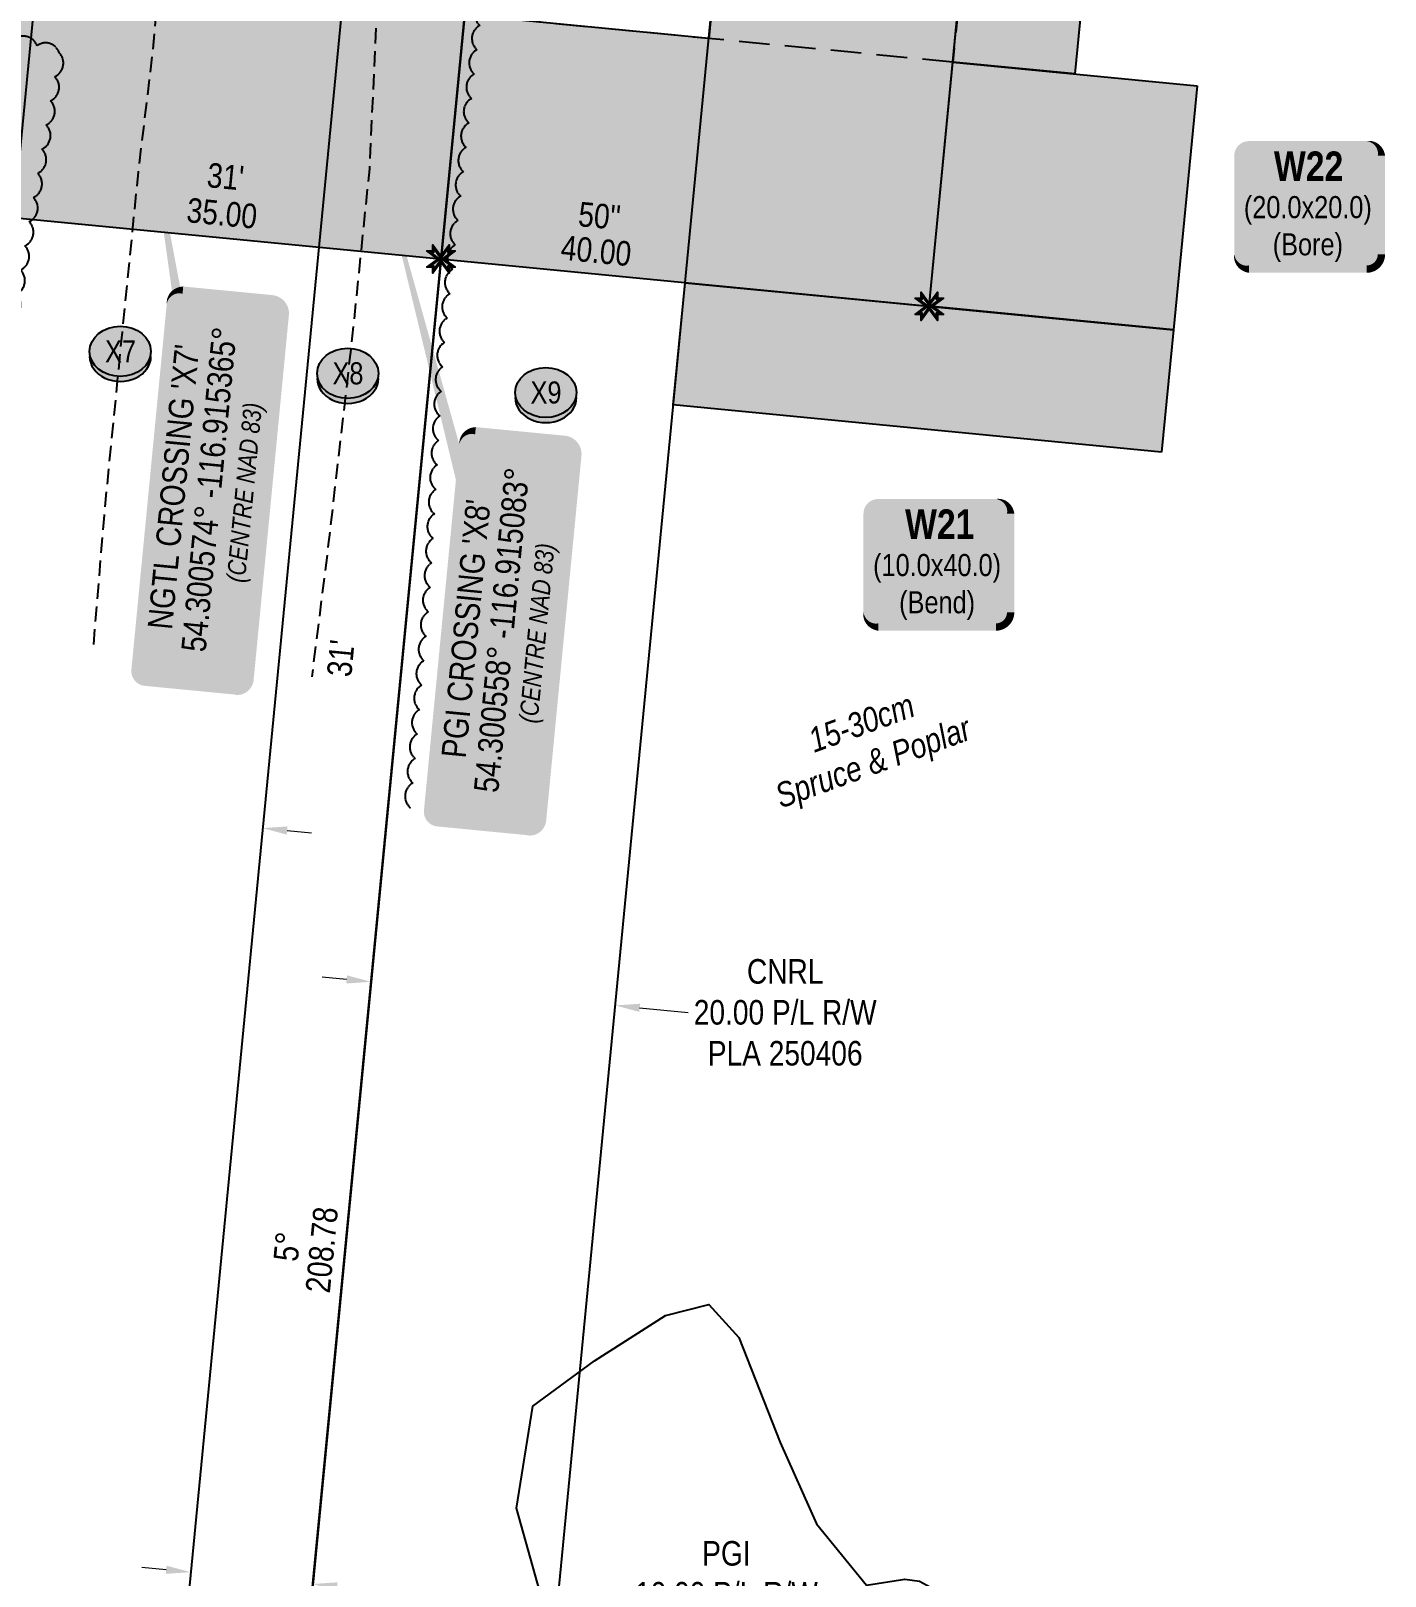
# Model space of a CAD drawing. Extents: x 499040 to 506121, y 6015569 to 6019091.
# Drawn here: x 500406 to 500958, y 6016666 to 6017295 of the extents above; entities that cross this region are included whole.
import ezdxf
from ezdxf.enums import TextEntityAlignment as Align

# ---------------------------------------------------------------- set-up
doc = ezdxf.new("R2010")
doc.units = 0
doc.header["$LTSCALE"] = 5
doc.header["$PDMODE"] = 35
doc.header["$PDSIZE"] = 0.5
for name, pattern in [('0', [1, 1, 0]), ('foc-ACCESSROAD', [3.75, 2.5, -1.25]), ('UG_PIPE', [1.875, 1.25, -0.625])]:
    doc.linetypes.add(name, pattern=pattern)
doc.layers.get('Defpoints').update_dxf_attribs({"color": 9})
for name, color, linetype in [('AS-PIPE-UG', 44, 'UG_PIPE'), ('C-RW', 13, 'Continuous'), ('C-WS', 13, 'foc-ACCESSROAD'), ('F-RW', 190, 'Continuous'), ('L-BD', 7, 'Continuous'), ('L-BD1', 253, 'Continuous'), ('L-MON', 1, 'Continuous'), ('P-CROSSINGS', 250, 'Continuous'), ('P-PROPOSED', 10, 'Continuous'), ('P-PROPOSED-H', 21, 'Continuous'), ('P-STATION', 7, 'Continuous'), ('P-TEMP-BLOCKS', 250, 'Continuous'), ('P-TEMP-BLUE', 146, 'Continuous'), ('T-BUSH', 110, '0'), ('T-BUSH-T', 110, 'Continuous'), ('WETLAND', 143, 'Continuous')]:
    doc.layers.add(name, color=color, linetype=linetype)
doc.layers.add('C-RW-T', color=13, linetype='Continuous', lineweight=9)
doc.layers.add('F-RW-T', color=190, linetype='Continuous', lineweight=9)
doc.layers.add('P-TEMP-BLUE-H', color=7, linetype='Continuous', true_color=0x99e6ff)
doc.styles.add('80', font='ARIALN.TTF', dxfattribs={"height": 10})
doc.styles.add('80CG', font='ARIALN.TTF', dxfattribs={"height": 10})
doc.styles.add('80L', font='ARIALN.TTF', dxfattribs={"height": 10})
doc.styles.add('BOLD', font='ARIALNB.TTF')
doc.styles.add('Crossing', font='ARIALN.TTF', dxfattribs={"height": 10})
doc.dimstyles.new('Compass 5 000', dxfattribs={"dimscale": 5, "dimtxt": 9, "dimasz": 2, "dimexe": 0.2, "dimexo": 0.0625, "dimgap": 0.5, "dimtad": 0, "dimtih": 1, "dimtoh": 1, "dimzin": 0, "dimdsep": 46, "dimtxsty": '80CG', "dimcen": 0.1, "dimse1": 1, "dimse2": 1, "dimclrd": 256, "dimclrt": 256, "dimaunit": 1, "dimadec": 4, "dimazin": 0, "dimtfac": 0.06, "dimtofl": 0, "dimtmove": 0, "dimatfit": 1, "dimfxl": 0.2, "dimtolj": 1, "dimtzin": 0, "dimlwd": -1, "dimarcsym": 0})

# ---------------------------------------------------------------- blocks, each defined once
blk = doc.blocks.new('TEMP')
h = blk.add_hatch(color=255)
h.dxf.hatch_style = 1
h.paths.add_polyline_path([(0, 0.25), (-0.67, 1.15), (-0.67, 0.67), (-1.15, 0.67), (-0.25, 0), (-1.15, -0.67), (-0.67, -0.67), (-0.67, -1.15), (0, -0.25), (0.67, -1.15), (0.67, -0.67), (1.15, -0.67), (0.25, 0), (1.15, 0.67), (0.67, 0.67), (0.67, 1.15)])
h.paths.add_polyline_path([(0.57, 0.85), (0.57, 0.57), (0.85, 0.57), (0.08, 0), (0.85, -0.57), (0.57, -0.57), (0.57, -0.85), (0, -0.08), (-0.57, -0.85), (-0.57, -0.57), (-0.85, -0.57), (-0.08, 0), (-0.85, 0.57), (-0.57, 0.57), (-0.57, 0.85), (0, 0.08)], flags=16)
h = blk.add_hatch(color=1)
h.dxf.hatch_style = 1
h.paths.add_polyline_path([(0, 0.08), (-0.57, 0.85), (-0.57, 0.57), (-0.85, 0.57), (-0.08, 0), (-0.85, -0.57), (-0.57, -0.57), (-0.57, -0.85), (0, -0.08), (0.57, -0.85), (0.57, -0.57), (0.85, -0.57), (0.08, 0), (0.85, 0.57), (0.57, 0.57), (0.57, 0.85)])
at = {"color": 1}
for p, q in [((-0.08, 0), (0.08, 0)), ((0, 0.08), (0, -0.08))]:
    blk.add_line(p, q, dxfattribs=at)
at = {"color": 255, "flags": 128}
blk.add_lwpolyline([(-0.25, 0), (-1.15, 0.67), (-0.67, 0.67), (-0.67, 1.15), (0, 0.25), (0.67, 1.15), (0.67, 0.67), (1.15, 0.67), (0.25, 0), (1.15, -0.67), (0.67, -0.67), (0.67, -1.15), (0, -0.25), (-0.67, -1.15), (-0.67, -0.67), (-1.15, -0.67)], close=True, dxfattribs=at)
at = {"color": 1, "flags": 128}
blk.add_lwpolyline([(-0.08, 0), (-0.85, 0.57), (-0.57, 0.57), (-0.57, 0.85), (0, 0.08), (0.57, 0.85), (0.57, 0.57), (0.85, 0.57), (0.08, 0), (0.85, -0.57), (0.57, -0.57), (0.57, -0.85), (0, -0.08), (-0.57, -0.85), (-0.57, -0.57), (-0.85, -0.57)], close=True, dxfattribs=at)
blk = doc.blocks.new('*U414')
at = {"true_color": 0x99e6ff}
h = blk.add_hatch(color=141, dxfattribs=at)
edge = h.paths.add_edge_path()
edge.add_line((-24, -33.68), (24, -33.68))
edge.add_arc((24, -27.68), 6, 270, 360)
edge.add_line((30, -27.68), (30, 12.5))
edge.add_arc((24, 12.5), 6, 0, 90)
edge.add_line((24, 18.5), (-24, 18.5))
edge.add_arc((-24, 12.5), 6, 90, 180)
edge.add_line((-30, 12.5), (-30, -27.68))
edge.add_arc((-24, -27.68), 6, 180, 270)
at = {"color": 250, "flags": 128}
blk.add_lwpolyline([(-24, -33.68, 3, 3, 0), (24, -33.68, 3, 3, 0.414214), (30, -27.68, 3, 3, 0), (30, 12.5, 3, 0, 0.414214), (24, 18.5, 0, 0, 0), (-24, 18.5, 0, 0, 0.414214), (-30, 12.5, 0, 0, 0), (-30, -27.68, 0, 3, 0.414214)], format="xyseb", close=True, dxfattribs=at)
at = {"flags": 128}
blk.add_lwpolyline([(11.35, -4.51, 0, 7.5, 0), (0, 0, 0, 0, 0)], format="xyseb", dxfattribs=at)
at = {"color": 250}
for tag, p, height, style in [('TEMP_AREA_W1_001', (-9.21, 2.24), 12, 'BOLD'), ('ENTER_TEXT_001', (-30.66, -12.93), 9, '80')]:
    blk.add_attdef(tag, p, '', height=height, dxfattribs=dict(at, style=style))
blk = doc.blocks.new('*U415')
at = {"true_color": 0x99e6ff}
h = blk.add_hatch(color=141, dxfattribs=at)
edge = h.paths.add_edge_path()
edge.add_line((-24, -33.68), (24, -33.68))
edge.add_arc((24, -27.68), 6, 270, 360)
edge.add_line((30, -27.68), (30, 12.5))
edge.add_arc((24, 12.5), 6, 0, 90)
edge.add_line((24, 18.5), (-24, 18.5))
edge.add_arc((-24, 12.5), 6, 90, 180)
edge.add_line((-30, 12.5), (-30, -27.68))
edge.add_arc((-24, -27.68), 6, 180, 270)
at = {"color": 250, "flags": 128}
blk.add_lwpolyline([(-24, -33.68, 3, 3, 0), (24, -33.68, 3, 3, 0.414214), (30, -27.68, 3, 3, 0), (30, 12.5, 3, 0, 0.414214), (24, 18.5, 0, 0, 0), (-24, 18.5, 0, 0, 0.414214), (-30, 12.5, 0, 0, 0), (-30, -27.68, 0, 3, 0.414214)], format="xyseb", close=True, dxfattribs=at)
at = {"flags": 128}
blk.add_lwpolyline([(12.6, -10.35, 0, 7.5, 0), (0, 0, 0, 0, 0)], format="xyseb", dxfattribs=at)
at = {"color": 250}
for tag, p, height, style in [('TEMP_AREA_W1_001', (-9.21, 2.24), 12, 'BOLD'), ('ENTER_TEXT_001', (-30.66, -12.93), 9, '80')]:
    blk.add_attdef(tag, p, '', height=height, dxfattribs=dict(at, style=style))
blk = doc.blocks.new('*D426')
at = {"layer": 'C-RW-T', "transparency": 16777216}
for p, q in [((500534.95, 6016908.77), (500525, 6016909.73)), ((500654.34, 6016897.22), (500674.1, 6016895.31))]:
    blk.add_line(p, q, dxfattribs=at)
for points in [[(500535.11, 6016910.43), (500534.79, 6016907.11), (500544.9, 6016907.81)], [(500654.5, 6016898.88), (500654.18, 6016895.56), (500644.39, 6016898.18)]]:
    blk.add_solid(points, dxfattribs=at)
at = {"layer": 'Defpoints', "color": 0, "transparency": 16777216}
for p in [(500644.39, 6016898.18), (500543.21, 6016890.24), (500642.69, 6016880.62)]:
    blk.add_point(p, dxfattribs=at)
at = {"layer": 'C-RW-T', "transparency": 16777216, "insert": (500713.64, 6016895.31), "char_height": 10, "attachment_point": 5, "style": '80CG'}
blk.add_mtext('\\A1;CNRL\\P20.00 P/L R/W\\PPLA 250406', dxfattribs=at)
blk = doc.blocks.new('*D427')
at = {"layer": 'Defpoints', "color": 0, "transparency": 16777216}
for p in [(500567.53, 6017657.22), (500617.27, 6017652.39), (500521.14, 6016662.53)]:
    blk.add_point(p, dxfattribs=at)
at = {"layer": 'F-RW-T', "transparency": 16777216}
for p, q in [((500461.44, 6016668.32), (500451.49, 6016669.29)), ((500531.09, 6016661.56), (500650.61, 6016649.95))]:
    blk.add_line(p, q, dxfattribs=at)
for points in [[(500461.61, 6016669.98), (500461.28, 6016666.67), (500471.4, 6016667.36)], [(500531.25, 6016663.22), (500530.93, 6016659.9), (500521.14, 6016662.53)]]:
    blk.add_solid(points, dxfattribs=at)
at = {"layer": 'F-RW-T', "transparency": 16777216, "insert": (500689.69, 6016649.95), "char_height": 10, "attachment_point": 5, "style": '80CG'}
blk.add_mtext('\\A1;PGI\\P10.00 P/L R/W\\PPlan 932 3512\\PPLA 930499', dxfattribs=at)
blk = doc.blocks.new('*D428')
at = {"layer": 'Defpoints', "color": 0, "transparency": 16777216}
for p in [(500433.49, 6017570.27), (500557.84, 6017558.19), (500376.4, 6016982.47)]:
    blk.add_point(p, dxfattribs=at)
at = {"layer": 'F-RW-T', "transparency": 16777216}
for p, q in [((500366.45, 6016983.44), (500348.47, 6016985.19)), ((500510.71, 6016969.43), (500520.66, 6016968.46))]:
    blk.add_line(p, q, dxfattribs=at)
for points in [[(500366.61, 6016985.1), (500366.29, 6016981.78), (500376.4, 6016982.47)], [(500510.87, 6016971.09), (500510.54, 6016967.77), (500500.75, 6016970.4)]]:
    blk.add_solid(points, dxfattribs=at)
at = {"layer": 'F-RW-T', "transparency": 16777216, "insert": (500308.94, 6016985.19), "char_height": 10, "attachment_point": 5, "style": '80CG'}
blk.add_mtext('\\A1;NGTL\\P25.00 P/L R/W\\PPlan 802 1813\\PDPL 790747', dxfattribs=at)
blk = doc.blocks.new('xing2')
h = blk.add_hatch(color=50)
h.dxf.hatch_style = 1
edge = h.paths.add_edge_path()
edge.add_ellipse((0, 0), major_axis=(-12.5, 0), ratio=0.816297, start_angle=0, end_angle=360)
h = blk.add_hatch(color=250)
h.dxf.hatch_style = 1
edge = h.paths.add_edge_path()
edge.add_ellipse((0, -2.05), major_axis=(-12.5, 0), ratio=0.816297, start_angle=0, end_angle=180)
edge.add_line((12.5, -2.05), (12.5, 0))
edge.add_ellipse((0, 0), major_axis=(-12.5, 0), ratio=0.816297, start_angle=0, end_angle=180, ccw=False)
edge.add_line((-12.5, 0), (-12.5, -2.05))
at = {"color": 250}
blk.add_ellipse((0, 0), major_axis=(-12.5, 0), ratio=0.816297, dxfattribs=at)
blk.add_ellipse((0, -2.05), major_axis=(-12.5, 0), ratio=0.816297, start_param=0, end_param=3.141593, dxfattribs=at)
at = {"color": 250, "style": 'Crossing'}
blk.add_attdef('CROSSING', text='', height=9, dxfattribs=at).set_placement((0.09, 0.02), align=Align.MIDDLE_CENTER)
at = {"color": 250, "style": 'Crossing', "flags": 1}
for tag, p in [('OWNER', (0.09, -12.49)), ('DESCRIPTION', (0.09, -25.77)), ('LOCATION', (0.09, -39.3)), ('DWG_REF', (0.09, -52.84))]:
    blk.add_attdef(tag, text='', height=9, dxfattribs=at).set_placement(p, align=Align.MIDDLE_CENTER)
blk = doc.blocks.new('*U551')
h = blk.add_hatch(color=255)
edge = h.paths.add_edge_path()
edge.add_line((-76, -24), (74, -24))
edge.add_arc((74, -18), 6, 270, 360)
edge.add_line((80, -18), (80, 18.5))
edge.add_arc((74, 18.5), 6, 0, 90)
edge.add_line((74, 24.5), (-76, 24.5))
edge.add_arc((-76, 18.5), 6, 90, 180)
edge.add_line((-82, 18.5), (-82, -18))
edge.add_arc((-76, -18), 6, 180, 270)
at = {"color": 14, "flags": 128}
blk.add_lwpolyline([(152.74, 40.55, 0, 7.5, 0), (0, 0, 0, 0, 0)], format="xyseb", dxfattribs=at)
blk.add_lwpolyline([(-76, -24, 3, 3, 0), (74, -24, 3, 3, 0.414214), (80, -18, 3, 3, 0), (80, 18.5, 3, 0, 0.414214), (74, 24.5, 0, 0, 0), (-76, 24.5, 0, 0, 0.414214), (-82, 18.5, 0, 0, 0), (-82, -18, 0, 3, 0.414214)], format="xyseb", close=True, dxfattribs=at)
at = {"color": 14, "insert": (-36.83, -10.64), "char_height": 7.5, "attachment_point": 1, "style": '80L'}
blk.add_mtext_dynamic_manual_height_columns('\\pi0.40073;{\\fArial Narrow|b0|i1|c0|p34;(CENTRE NAD 83)}', width=73.0747, gutter_width=45, heights=[0], dxfattribs=at)
at = {"color": 14, "style": '80'}
for p in [(-37.03, 9.6), (-64.06, -4.13)]:
    blk.add_attdef('ENTER_TEXT_001', p, '', height=10, dxfattribs=at)
blk = doc.blocks.new('*U550')
h = blk.add_hatch(color=255)
edge = h.paths.add_edge_path()
edge.add_line((-76, -24), (74, -24))
edge.add_arc((74, -18), 6, 270, 360)
edge.add_line((80, -18), (80, 18.5))
edge.add_arc((74, 18.5), 6, 0, 90)
edge.add_line((74, 24.5), (-76, 24.5))
edge.add_arc((-76, 18.5), 6, 90, 180)
edge.add_line((-82, 18.5), (-82, -18))
edge.add_arc((-76, -18), 6, 180, 270)
at = {"color": 14, "flags": 128}
blk.add_lwpolyline([(198.3, 72.63, 0, 7.5, 0), (0, 0, 0, 0, 0)], format="xyseb", dxfattribs=at)
blk.add_lwpolyline([(-76, -24, 3, 3, 0), (74, -24, 3, 3, 0.414214), (80, -18, 3, 3, 0), (80, 18.5, 3, 0, 0.414214), (74, 24.5, 0, 0, 0), (-76, 24.5, 0, 0, 0.414214), (-82, 18.5, 0, 0, 0), (-82, -18, 0, 3, 0.414214)], format="xyseb", close=True, dxfattribs=at)
at = {"color": 14, "insert": (-36.83, -10.64), "char_height": 7.5, "attachment_point": 1, "style": '80L'}
blk.add_mtext_dynamic_manual_height_columns('\\pi0.40073;{\\fArial Narrow|b0|i1|c0|p34;(CENTRE NAD 83)}', width=73.0747, gutter_width=45, heights=[0], dxfattribs=at)
at = {"color": 14, "style": '80'}
for p in [(-37.03, 9.6), (-64.06, -4.13)]:
    blk.add_attdef('ENTER_TEXT_001', p, '', height=10, dxfattribs=at)

msp = doc.modelspace()

# ---------------------------------------------------------------- hatches: boundary and pattern name
at = {"layer": 'P-PROPOSED-H'}
h = msp.add_hatch(color=256, dxfattribs=at)
h.dxf.hatch_style = 1
h.paths.add_polyline_path([(499138.488, 6017531.873), (499060.086, 6017469.886), (499646.024, 6016728.473), (500280.952, 6017230.469), (500772.342, 6017182.938), (500796.399, 6017431.643), (500696.917, 6017441.266), (500682.483, 6017292.043), (500250.526, 6017333.824), (499662.455, 6016868.875)])
at = {"layer": 'P-TEMP-BLUE-H'}
h = msp.add_hatch(color=256, dxfattribs=at)
h.dxf.hatch_style = 1
h.paths.add_polyline_path([(500846.14, 6017426.832), (500831.706, 6017277.609), (500781.965, 6017282.42), (500796.399, 6017431.643)])
h = msp.add_hatch(color=256, dxfattribs=at)
h.dxf.hatch_style = 1
h.paths.add_polyline_path([(500881.447, 6017272.798), (500871.824, 6017173.316), (500772.342, 6017182.938), (500781.965, 6017282.42)])
h = msp.add_hatch(color=256, dxfattribs=at)
h.dxf.hatch_style = 1
h.paths.add_polyline_path([(500867.013, 6017123.575), (500668.049, 6017142.82), (500672.86, 6017192.561), (500871.824, 6017173.316)])

# ---------------------------------------------------------------- linework, layer by layer
at = {"layer": 'AS-PIPE-UG', "flags": 128}
for points in [[(500431.891, 6017045.149), (500436.241, 6017097.924), (500443.601, 6017172.469), (500450.161, 6017237.699), (500455.931, 6017286.089), (500462.281, 6017356.869), (500474.166, 6017465.729), (500482.591, 6017563.484), (500490.561, 6017652.134), (500494.161, 6017687.427)], [(500579.757, 6017679.114), (500577.721, 6017657.799), (500572.836, 6017597.144), (500569.321, 6017562.544), (500559.746, 6017457.844), (500556.986, 6017416.179), (500548.231, 6017326.144), (500544.231, 6017238.984), (500537.246, 6017170.874), (500527.496, 6017085.864), (500520.741, 6017031.994)]]:
    msp.add_lwpolyline(points, dxfattribs=at)
at = {"layer": 'C-RW', "flags": 128}
for points in [[(500710.264, 6016030.905), (500592.013, 6016227.437), (500501.81, 6016462.275), (500598.126, 6017458.039), (500619.225, 6017675.281)], [(500795.904, 6016082.433), (500682.171, 6016271.456), (500603.561, 6016476.112), (500697.608, 6017448.417), (500718.703, 6017665.619)]]:
    msp.add_lwpolyline(points, dxfattribs=at)
at = {"layer": 'C-WS', "flags": 128}
msp.add_lwpolyline([(500781.961, 6017282.377), (500582.998, 6017301.639), (500597.445, 6017450.861), (500796.408, 6017431.598)], close=True, dxfattribs=at)
at = {"layer": 'F-RW'}
for points in [[(500283.235, 6016019.239), (500424.033, 6017474.879), (500445.138, 6017692.188)], [(500569.486, 6017680.111), (500548.385, 6017462.85), (500407.587, 6016007.21)], [(500619.225, 6017675.281), (500598.126, 6017458.039), (500457.328, 6016002.399)]]:
    msp.add_lwpolyline(points, dxfattribs=at)
at = {"layer": 'P-PROPOSED', "flags": 128}
msp.add_lwpolyline([(499060.086, 6017469.886), (499646.024, 6016728.473), (500280.952, 6017230.469), (500772.342, 6017182.938), (500796.399, 6017431.643), (500696.917, 6017441.266), (500682.483, 6017292.043), (500250.526, 6017333.824), (499662.455, 6016868.875), (499138.488, 6017531.873)], dxfattribs=at)
at = {"layer": 'P-TEMP-BLUE'}
for points in [[(500846.14, 6017426.832), (500831.706, 6017277.609), (500781.965, 6017282.42), (500796.399, 6017431.643)], [(500881.447, 6017272.798), (500871.824, 6017173.316), (500772.342, 6017182.938), (500781.965, 6017282.42)], [(500867.013, 6017123.575), (500668.049, 6017142.82), (500672.86, 6017192.561), (500871.824, 6017173.316)]]:
    msp.add_lwpolyline(points, close=True, dxfattribs=at)
at = {"layer": 'T-BUSH', "flags": 128}
for points in [[(500616.672, 6017675.78, 0.5205671), (500616.541, 6017665.787, 0.5205671), (500616.41, 6017655.793, 0.5205671), (500616.279, 6017645.799, 0.5205671), (500616.148, 6017635.805, 0.5205671), (500616.017, 6017625.812, 0.5205671), (500615.543, 6017615.841, 0.5205671), (500614.33, 6017605.92, 0.5205671), (500613.118, 6017595.999, 0.5205671), (500611.906, 6017586.079, 0.5205671), (500610.693, 6017576.158, 0.5205671), (500609.481, 6017566.237, 0.5205671), (500608.301, 6017556.313, 0.5205671), (500607.893, 6017546.327, 0.5205671), (500607.485, 6017536.341, 0.5205671), (500607.077, 6017526.354, 0.5205671), (500606.67, 6017516.368, 0.5205671), (500606.262, 6017506.382, 0.5205671), (500605.854, 6017496.396, 0.5205671), (500605.446, 6017486.409, 0.5205671), (500605.038, 6017476.423, 0.5205671), (500604.63, 6017466.437, 0.5205671), (500604.223, 6017456.45, 0.5205671), (500603.815, 6017446.464, 0.5205671), (500603.407, 6017436.478, 0.5205671), (500602.999, 6017426.491, 0.5205671), (500602.591, 6017416.505, 0.5205671), (500602.148, 6017406.522, 0.5205671), (500600.971, 6017396.597, 0.5205671), (500599.794, 6017386.671, 0.5205671), (500598.618, 6017376.746, 0.5205671), (500597.441, 6017366.821, 0.5205671), (500596.264, 6017356.896, 0.5205671), (500595.087, 6017346.971, 0.5205671), (500593.911, 6017337.046, 0.5205671), (500592.734, 6017327.121, 0.5205671), (500591.557, 6017317.196, 0.5205671), (500590.38, 6017307.271, 0.5205671), (500589.203, 6017297.345, 0.5205671), (500588.027, 6017287.42, 0.5205671), (500586.904, 6017277.489, 0.5205671), (500585.807, 6017267.555, 0.5205671), (500584.71, 6017257.621, 0.5205671), (500583.613, 6017247.686, 0.5205671), (500582.516, 6017237.752, 0.5205671), (500581.418, 6017227.818, 0.5205671), (500580.321, 6017217.884, 0.5205671), (500579.224, 6017207.949, 0.5205671), (500578.127, 6017198.015, 0.5205671), (500577.03, 6017188.081, 0.5205671), (500575.933, 6017178.147, 0.5205671), (500574.836, 6017168.212, 0.5205671), (500574.083, 6017158.25, 0.5205671), (500573.521, 6017148.271, 0.5205671), (500572.959, 6017138.292, 0.5205671), (500572.397, 6017128.313, 0.5205671), (500571.835, 6017118.334, 0.5205671), (500571.273, 6017108.355, 0.5205671), (500570.711, 6017098.377, 0.5205671), (500570.149, 6017088.398, 0.5205671), (500569.587, 6017078.419, 0.5205671), (500569.025, 6017068.44, 0.5205671), (500568.217, 6017058.479, 0.5205671), (500567.317, 6017048.525, 0.5205671), (500566.417, 6017038.571, 0.5205671), (500565.518, 6017028.617, 0.5205671), (500564.618, 6017018.663, 0.5205671), (500563.718, 6017008.709, 0.5205671), (500562.819, 6016998.755, 0.5205671), (500561.919, 6016988.801, 0.5205671), (500560.998, 6016978.604, 0.5205671)], [(500372.622, 6017071.221, 0.5205671), (500374.978, 6017080.934, 0.5205671), (500377.334, 6017090.647, 0.5205671), (500379.69, 6017100.36, 0.5205671), (500382.046, 6017110.073, 0.5205671), (500384.402, 6017119.786, 0.5205671), (500386.758, 6017129.499, 0.5205671), (500389.114, 6017139.212, 0.5205671), (500391.47, 6017148.925, 0.5205671), (500393.825, 6017158.638, 0.5205671), (500396.181, 6017168.351, 0.5205671), (500398.537, 6017178.064, 0.5205671), (500400.38, 6017187.885, 0.5205671), (500402.119, 6017197.727, 0.5205671), (500403.859, 6017207.569, 0.5205671), (500405.599, 6017217.411, 0.5205671), (500407.339, 6017227.253, 0.5205671), (500409.078, 6017237.095, 0.5205671), (500410.818, 6017246.937, 0.5205671), (500412.558, 6017256.779, 0.5205671), (500414.298, 6017266.621, 0.5205671), (500416.037, 6017276.463, 0.5205671), (500417.777, 6017286.305, 0.5205671), (500408.837, 6017289.033, 0.5205671), (500399.19, 6017291.544, 0.5205671), (500390.023, 6017295.526, 0.5205671), (500380.856, 6017299.508, 0.5205671), (500371.689, 6017303.49, 0.5205671), (500362.521, 6017307.472, 0.5205671), (500353.337, 6017311.362, 0.5205671), (500343.351, 6017310.956, 0.5205671), (500333.364, 6017310.551, 0.5205671), (500323.378, 6017310.145, 0.5205671), (500313.399, 6017309.622, 0.5205671), (500303.443, 6017308.746, 0.5205671), (500293.487, 6017307.87, 0.5205671), (500283.531, 6017306.994, 0.5205671), (500273.574, 6017306.118, 0.5205671), (500265.054, 6017301.468, 0.5205671), (500257.033, 6017295.505, 0.5205671), (500249.013, 6017289.542, 0.5205671), (500240.992, 6017283.578, 0.5205671), (500232.971, 6017277.615, 0.5205671), (500224.95, 6017271.652, 0.5205671), (500216.771, 6017266.513, 0.5205671), (500207.11, 6017269.075, 0.5205671), (500197.449, 6017271.637, 0.5205671), (500187.789, 6017274.199, 0.5205671), (500178.809, 6017273.437, 0.5205671), (500170.932, 6017267.285, 0.5205671), (500163.056, 6017261.132, 0.5205671), (500155.179, 6017254.98, 0.5205671), (500147.303, 6017248.827, 0.5205671), (500139.426, 6017242.675, 0.5205671), (500131.55, 6017236.522, 0.5205671), (500123.673, 6017230.37, 0.5205671), (500115.797, 6017224.217, 0.5205671), (500107.92, 6017218.064, 0.5205671), (500100.044, 6017211.912, 0.5205671), (500092.167, 6017205.759, 0.5205671), (500084.291, 6017199.607, 0.5205671), (500076.415, 6017193.454, 0.5205671), (500068.538, 6017187.302, 0.5205671), (500060.714, 6017181.084, 0.5205671), (500052.999, 6017174.73, 0.5205671), (500045.284, 6017168.376, 0.5205671), (500037.57, 6017162.021, 0.5205671), (500029.855, 6017155.667, 0.5205671), (500022.14, 6017149.313, 0.5205671), (500014.426, 6017142.959, 0.5205671), (500006.711, 6017136.604, 0.5205671), (499998.997, 6017130.25, 0.5205671), (499991.282, 6017123.896, 0.5205671), (499983.567, 6017117.541, 0.5205671), (499975.853, 6017111.187, 0.5205671), (499968.366, 6017104.723, 0.5205671), (499968.196, 6017094.73, 0.5205671), (499968.026, 6017084.737, 0.5205671), (499967.855, 6017074.744, 0.5205671), (499967.685, 6017064.75, 0.5205671), (499967.515, 6017054.757, 0.5205671), (499967.345, 6017044.764, 0.5205671), (499967.175, 6017034.771, 0.5205671), (499967.005, 6017024.778, 0.5205671), (499966.835, 6017014.784, 0.5205671), (499966.665, 6017004.791, 0.5205671), (499966.495, 6016994.798, 0.5205671), (499966.325, 6016984.805, 0.5205671), (499966.155, 6016974.812, 0.5205671), (499965.985, 6016964.819, 0.5205671), (499965.815, 6016954.825, 0.5205671), (499965.645, 6016944.832, 0.5205671), (499965.475, 6016934.839, 0.5205671), (499965.305, 6016924.846, 0.5205671), (499965.135, 6016914.853, 0.5205671), (499964.965, 6016904.859, 0.5205671), (499964.795, 6016894.866, 0.5205671), (499964.625, 6016884.873, 0.5205671), (499964.455, 6016874.88, 0.5205671), (499964.285, 6016864.887, 0.5205671), (499964.115, 6016854.894, 0.5205671), (499963.945, 6016844.9, 0.5205671), (499963.775, 6016834.907, 0.5205671), (499963.604, 6016824.914, 0.5205671), (499963.434, 6016814.921, 0.5205671), (499963.264, 6016804.928, 0.5205671), (499963.094, 6016794.934, 0.5205671), (499962.924, 6016784.941, 0.5205671), (499962.754, 6016774.948, 0.5205671), (499962.584, 6016764.955, 0.5205671), (499962.414, 6016754.962, 0.5205671), (499962.244, 6016744.969, 0.5205671), (499966.207, 6016736.331, 0.5205671), (499972.264, 6016728.381, 0.5205671), (499978.32, 6016720.43, 0.5205671), (499984.377, 6016712.48, 0.5205671), (499990.433, 6016704.529, 0.5205671), (499996.49, 6016696.579, 0.5205671), (500002.547, 6016688.628, 0.5205671), (500008.603, 6016680.678, 0.5205671), (500014.66, 6016672.727, 0.5205671), (500020.716, 6016664.777, 0.5205671), (500026.773, 6016656.826, 0.5205671), (500032.83, 6016648.876, 0.5205671), (500038.886, 6016640.925, 0.5205671), (500044.943, 6016632.975, 0.5205671), (500050.999, 6016625.024, 0.5205671), (500057.056, 6016617.074, 0.5205671), (500063.112, 6016609.123, 0.5205671), (500071.276, 6016598.406, 0.5205671)]]:
    msp.add_lwpolyline(points, format="xyb", dxfattribs=at)
at = {"layer": 'WETLAND'}
msp.add_lwpolyline([(500817.766, 6016402.529), (500799.96, 6016382.106), (500750.737, 6016382.679), (500696.689, 6016414.606), (500666.2, 6016518.059), (500626.044, 6016615.333), (500604.147, 6016693.442), (500610.842, 6016734.965), (500635.907, 6016753.39), (500664.905, 6016771.927), (500682.494, 6016776.362), (500694.684, 6016762.93), (500711.644, 6016720.11), (500726.359, 6016687.067), (500746.751, 6016662.058), (500762.429, 6016664.47), (500768.356, 6016663.654), (500780.352, 6016657.106), (500794.397, 6016647.663), (500820.466, 6016630.688), (500830.75, 6016592.627)], dxfattribs=at)

# ---------------------------------------------------------------- block references
at = {"layer": 'L-MON', "xscale": 4.997314350000027, "yscale": 4.997314350000027, "zscale": 4.997314350000027}
for p in [(500573.378, 6017202.183), (500772.342, 6017182.938)]:
    msp.add_blockref('TEMP', p, dxfattribs=at)
at = {"layer": 'P-CROSSINGS', "xscale": 0.99946287, "yscale": 0.99946287, "zscale": 0.99946287}
for p, values in [((500442.736, 6017164.585), {'CROSSING': 'X7'}), ((500535.41, 6017155.621), {'CROSSING': 'X8'}), ((500616.106, 6017147.815), {'CROSSING': 'X9'})]:
    msp.add_blockref('xing2', p, dxfattribs=at).add_auto_attribs(values)
at = {"layer": 'P-STATION'}
ref = msp.add_blockref('*U551', (500478.943, 6017108.149), dxfattribs=dict(at, xscale=0.99946287, yscale=0.99946287, zscale=0.99946287, rotation=84.47519708862484))
ref.add_attrib('ENTER_TEXT_001', '54.300574%%D -116.915365%%D', (500477.483, 6017041.827), dxfattribs={"layer": '0', "color": 14, "height": 9.99463, "rotation": 84.475197, "style": '80'})
ref.add_attrib('ENTER_TEXT_001', "NGTL CROSSING 'X7'", (500463.789, 6017051.018), dxfattribs={"layer": '0', "color": 14, "height": 9.99463, "rotation": 84.475197, "style": '80'})
ref = msp.add_blockref('*U550', (500598.146, 6017050.88), dxfattribs=dict(at, xscale=0.9994628700000001, yscale=0.9994628700000001, zscale=0.9994628700000001, rotation=84.47519708876142))
ref.add_attrib('ENTER_TEXT_001', '54.300558%%D -116.915083%%D', (500596.687, 6016984.558), dxfattribs={"layer": '0', "color": 14, "height": 9.99463, "rotation": 84.475197, "style": '80'})
ref.add_attrib('ENTER_TEXT_001', "PGI CROSSING 'X8'", (500583.476, 6016998.637), dxfattribs={"layer": '0', "color": 14, "height": 9.99463, "rotation": 84.475197, "style": '80'})
at = {"layer": 'P-TEMP-BLOCKS'}
ref = msp.add_blockref('*U415', (500926.58, 6017231.753), dxfattribs=dict(at, xscale=0.99946287, yscale=0.99946287, zscale=0.99946287))
ref.add_attrib('TEMP_AREA_W1_001', 'W22', (500912.779, 6017233.996), dxfattribs={"layer": '0', "color": 250, "height": 11.9936, "style": 'BOLD'})
ref.add_attrib('ENTER_TEXT_001', '(20.0x20.0)', (500900.521, 6017218.83), dxfattribs={"layer": '0', "color": 250, "height": 8.99517, "style": '80'})
ref.add_attrib('ENTER_TEXT_002', '(Bore)', (500912.275, 6017203.684), dxfattribs={"layer": '0', "color": 250, "height": 8.9952, "style": '80'})
ref = msp.add_blockref('*U414', (500775.521, 6017085.973), dxfattribs=dict(at, xscale=0.99946287, yscale=0.99946287, zscale=0.99946287))
ref.add_attrib('TEMP_AREA_W1_001', 'W21', (500762.493, 6017088.216), dxfattribs={"layer": '0', "color": 250, "height": 11.9936, "style": 'BOLD'})
ref.add_attrib('ENTER_TEXT_001', '(10.0x40.0)', (500749.462, 6017073.05), dxfattribs={"layer": '0', "color": 250, "height": 8.99517, "style": '80'})
ref.add_attrib('ENTER_TEXT_002', '(Bend)', (500760.065, 6017057.904), dxfattribs={"layer": '0', "color": 250, "height": 8.9952, "style": '80'})

# ---------------------------------------------------------------- texts
at = {"layer": 'L-BD', "style": '80L'}
for s, p in [("31'", (500532.547, 6017039.601)), ('208.78', (500524.806, 6016798.635)), ('5°', (500510.63, 6016800.008))]:
    msp.add_text(s, height=9.9946, rotation=84.4701, dxfattribs=at).set_placement(p, align=Align.MIDDLE)
at = {"layer": 'L-BD1', "style": '80L'}
for s, p in [("31'", (500485.614, 6017235.775)), ('35.00', (500484.17, 6017220.853)), ("50''", (500637.996, 6017219.781)), ('40.00', (500636.624, 6017205.605))]:
    msp.add_text(s, height=9.9946, rotation=354.4701, dxfattribs=at).set_placement(p, align=Align.MIDDLE)
at = {"layer": 'T-BUSH-T', "insert": (500702.405, 6017003.303), "char_height": 9.99463, "attachment_point": 1, "rotation": 20, "style": '80L'}
msp.add_mtext_dynamic_manual_height_columns('\\pi20.90624;{\\fArial Narrow|b0|i1|c0|p34;15-30cm \\P\\pi0.43294;Spruce & Poplar}', width=84.4226, gutter_width=47.449, heights=[0], dxfattribs=at)

# ---------------------------------------------------------------- dimensions: what is measured, and where the dimension line sits
at = {"layer": 'C-RW-T'}
dim = msp.add_linear_dim(base=(500644.387, 6016898.185), p1=(500543.206, 6016890.244), p2=(500642.688, 6016880.621), angle=354.475198, text='CNRL\\P20.00 P/L R/W\\PPLA 250406', dimstyle='Compass 5 000', dxfattribs=at)
dim.commit()
dim.dimension.update_dxf_attribs({"geometry": '*D426', "text_midpoint": (500713.641, 6016895.31), "dimtype": 161})
at = {"layer": 'F-RW-T', "color": 4}
for base, p1, p2, angle, text, picture, middle in [((500521.137, 6016662.528), (500567.533, 6017657.22), (500617.272, 6017652.39), 354.45283, 'PGI\\P10.00 P/L R/W\\PPlan 932 3512\\PPLA 930499', '*D427', (500689.688, 6016649.954)), ((500376.404, 6016982.473), (500557.84, 6017558.194), (500433.492, 6017570.271), 174.452801, 'NGTL\\P25.00 P/L R/W\\PPlan 802 1813\\PDPL 790747', '*D428', (500308.935, 6016985.186))]:
    dim = msp.add_linear_dim(base=base, p1=p1, p2=p2, angle=angle, text=text, dimstyle='Compass 5 000', dxfattribs=at)
    dim.commit()
    dim.dimension.update_dxf_attribs({"geometry": picture, "text_midpoint": middle, "dimtype": 161})

doc.saveas('drawing.dxf')
